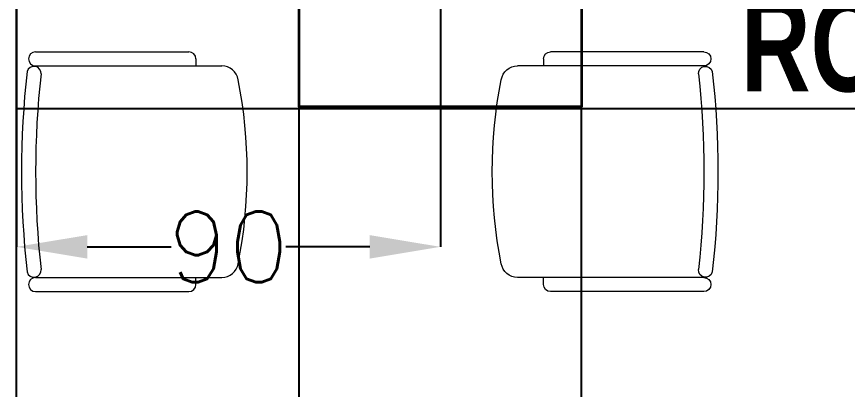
# Model space of a CAD drawing. Extents: x -12260 to 57327, y -29287 to 19916.
# Drawn here: x 25876 to 27641, y -5007 to -4214 of the extents above; entities that cross this region are included whole.
import ezdxf
from ezdxf.enums import TextEntityAlignment as Align

# ---------------------------------------------------------------- set-up
doc = ezdxf.new("R2010")
doc.units = 0
doc.header["$LTSCALE"] = 0.25
doc.linetypes.add('DASHDOT', pattern=[25.4, 12.7, -6.35, 0, -6.35])
for name, color, linetype, lineweight in [('01-First Floor$0$72_EGR_BASE_TEXT', 252, 'Continuous', 5), ('01-First Floor$0$LOADING', 253, 'Continuous', 5), ('01-First Floor$0$Walls', 251, 'Continuous', 5), ('E-DIM', 6, 'Continuous', 18), ('E-LITE-CIRC-NUMB', 6, 'Continuous', 25), ('E-LITE-CLNG', 150, 'Continuous', 35), ('E-LITE-CLNG-CNDT', 6, 'DASHDOT', 35), ('E-LITE-CTRL', 6, 'Continuous', 25), ('E-LITE-IDEN', 6, 'Continuous', 25)]:
    doc.layers.add(name, color=color, linetype=linetype, lineweight=lineweight)
doc.layers.add('01-First Floor$0$FALSE CEILING', color=251, linetype='Continuous')
doc.layers.add('01-First Floor$0$TME-NON MEDICAL FURNITURE', color=242, linetype='Continuous')
doc.styles.add('01-First Floor$0$X3G_ENTITY_9EC9', font='swisscl.ttf', dxfattribs={"height": 0.2})
doc.styles.add('DC_SIMPLEX', font='SIMPLEX.shx', dxfattribs={"width": 0.7})
doc.styles.get("Standard").update_dxf_attribs({"font": 'romans.shx'})
doc.dimstyles.get("Standard").update_dxf_attribs({"dimtxt": 150, "dimasz": 150, "dimexe": 0.18, "dimexo": 0.0625, "dimgap": 0.09, "dimtad": 0, "dimtih": 1, "dimtoh": 1, "dimdec": 0, "dimlfac": 0.1, "dimzin": 0, "dimdsep": 46, "dimtxsty": 'Standard', "dimcen": 0.09, "dimclrd": 6, "dimadec": 0, "dimazin": 0, "dimtfac": 1, "dimtdec": 0, "dimtofl": 0, "dimtmove": 0, "dimatfit": 3, "dimfxl": 1, "dimtolj": 1, "dimtzin": 0, "dimarcsym": 0})

# ---------------------------------------------------------------- blocks, each defined once
blk = doc.blocks.new('01-First Floor$0$GF21016-P')
at = {"layer": '01-First Floor$0$LOADING', "extrusion": (-1.24384e-09, -1.20261e-09, -1)}
for p, q in [((0.0128, 0.0179), (0.0128, 0.4136)), ((0.4628, 0.0179), (0.4628, 0.4136)), ((-0.0022, 0.3585), (0.0128, 0.3585)), ((0.4778, 0.3585), (0.4628, 0.3585)), ((-0.0172, 0.0179), (-0.0172, 0.3435)), ((0.4928, 0.0179), (0.4928, 0.3435)), ((0.4778, 0.0029), (0.4778, 0.0029))]:
    blk.add_line(p, q, dxfattribs=at)
for centre, radius, start, end in [((-0.2378, -0.5362), 1.0036, 78.7568, 101.2432), ((-0.0478, 0.4136), 0.035, 0, 80.6557), ((-0.4278, 0.4136), 0.035, 99.3443, 180), ((0.0022, 0.3435), 0.015, 0, 90), ((-0.4778, 0.3435), 0.015, 90, 180), ((0.0022, 0.0179), 0.015, 270, 0), ((0.0022, 0.0179), 0.015, 180, 270), ((-0.0284, 0.0145), 0.015, 284.3864, 95.5209), ((-0.2378, 1.8928), 1.8749, 263.6341, 276.3659), ((-0.4471, 0.0145), 0.015, 84.4791, 255.6136), ((-0.4778, 0.0179), 0.015, 270, 0), ((-0.4778, 0.0179), 0.015, 180, 270), ((-0.2378, 1.8734), 1.8855, 263.5119, 276.4881)]:
    blk.add_arc(centre, radius, start, end, dxfattribs=at)
blk = doc.blocks.new('01-First Floor')
at = {"layer": '01-First Floor$0$FALSE CEILING', "linetype": 'Continuous'}
for p, q in [((26476, -6810), (26476, -2810)), ((27076, -6810), (27076, -2810)), ((25876, -4410), (29376, -4410))]:
    blk.add_line(p, q, dxfattribs=at)
at = {"layer": '01-First Floor$0$FALSE CEILING'}
blk.add_lwpolyline([(29376, -6810), (25876, -6810), (25876, -2810), (29376, -2810)], close=True, dxfattribs=at)
at = {"layer": '01-First Floor$0$Walls'}
blk.add_line((25876, -2810), (25876, -5730), dxfattribs=at)
at = {"layer": '01-First Floor$0$TME-NON MEDICAL FURNITURE', "color": 1, "extrusion": (-1.86519e-05, 4.75185e-05, 1), "xscale": -1000.000000000004, "yscale": 1000.000000000004, "zscale": -1000.000000000004, "rotation": 270.0000250975433}
blk.add_blockref('01-First Floor$0$GF21016-P', (25898.4, -4782.1, -0.9), dxfattribs=at)
at = {"layer": '01-First Floor$0$TME-NON MEDICAL FURNITURE', "color": 1, "extrusion": (1.86519e-05, 4.75185e-05, 1), "xscale": 1000.000000000004, "yscale": 1000.000000000004, "zscale": -1000.000000000001, "rotation": 89.99997490245674}
blk.add_blockref('01-First Floor$0$GF21016-P', (27353.6, -4782.1, 0.1), dxfattribs=at)
at = {"layer": '01-First Floor$0$72_EGR_BASE_TEXT', "insert": (27733.3, -3506.6), "char_height": 200, "width": 3714.666, "attachment_point": 2, "style": '01-First Floor$0$X3G_ENTITY_9EC9'}
blk.add_mtext('{\\fSwis721 LtCn BT|b1|i0|c0|p34;OBSTETRICS AND GYNAECOLOGY CONSULTATION / EXAMINATION ROOM}', dxfattribs=at)
blk = doc.blocks.new('*U16')
blk.add_lwpolyline([(-300, 300), (-300, -300), (300, -300), (300, 300)], close=True)
blk.add_circle((0, 0), 45)
at = {"layer": 'E-LITE-CIRC-NUMB', "style": 'DC_SIMPLEX', "width": 0.7, "flags": 8}
blk.add_attdef('CIRCUIT', text='', height=200, rotation=0, dxfattribs=at).set_placement((-473.9, 300), align=Align.RIGHT)
at = {"layer": 'E-LITE-CTRL', "style": 'DC_SIMPLEX', "width": 0.7, "flags": 8}
blk.add_attdef('CONTROL', (1118.9, -935), '', height=200, rotation=360, dxfattribs=at)
at = {"layer": 'E-LITE-IDEN', "style": 'DC_SIMPLEX', "width": 0.7, "flags": 8}
blk.add_attdef('TYPE', (460.4, 457.6), '', height=200, rotation=360, dxfattribs=at)
blk = doc.blocks.new('*D146')
at = {"layer": 'Defpoints', "color": 0}
for p in [(25876, -2810), (26776, -4106.6), (25876, -4704.1)]:
    blk.add_point(p, dxfattribs=at)
at = {"layer": 'E-DIM', "color": 0, "lineweight": -2, "transparency": 16777216}
for p, q in [((25876, -2810.1), (25876, -4704.3)), ((26776, -4106.6), (26776, -4704.3))]:
    blk.add_line(p, q, dxfattribs=at)
at = {"layer": 'E-DIM', "color": 6, "lineweight": -2, "transparency": 16777216}
for p, q in [((26026, -4704.1), (26204.5, -4704.1)), ((26626, -4704.1), (26447.5, -4704.1))]:
    blk.add_line(p, q, dxfattribs=at)
at = {"layer": 'E-DIM', "color": 6, "transparency": 16777216}
for points in [[(26026, -4679.1), (26026, -4729.1), (25876, -4704.1)], [(26626, -4679.1), (26626, -4729.1), (26776, -4704.1)]]:
    blk.add_solid(points, dxfattribs=at)
at = {"layer": 'E-DIM', "color": 7, "transparency": 16777216, "insert": (26326, -4704.1), "char_height": 150, "attachment_point": 5}
blk.add_mtext('\\A1;90', dxfattribs=at)

msp = doc.modelspace()

# ---------------------------------------------------------------- block references
at = {"layer": 'E-LITE-CLNG'}
ref = msp.add_blockref('*U16', (26776, -4106.6), dxfattribs=dict(at, xscale=-1))
ref.add_attrib('TYPE', 'LD1', (27169.5, -3802.1), dxfattribs={"layer": 'E-LITE-IDEN', "height": 200, "rotation": 0, "style": 'DC_SIMPLEX', "width": 0.7, "flags": 8})
at = {"layer": 'E-LITE-CLNG-CNDT'}
msp.add_blockref('01-First Floor', (0, 0), dxfattribs=at)

# ---------------------------------------------------------------- dimensions: what is measured, and where the dimension line sits
at = {"layer": 'E-DIM'}
dim = msp.add_linear_dim(base=(25876, -4704.1), p1=(26776, -4106.6), p2=(25876, -2810), dimstyle='Standard', override={"dimclrt": 7}, dxfattribs=at)
dim.commit()
dim.dimension.update_dxf_attribs({"geometry": '*D146', "text_midpoint": (26326, -4704.1)})

doc.saveas('drawing.dxf')
